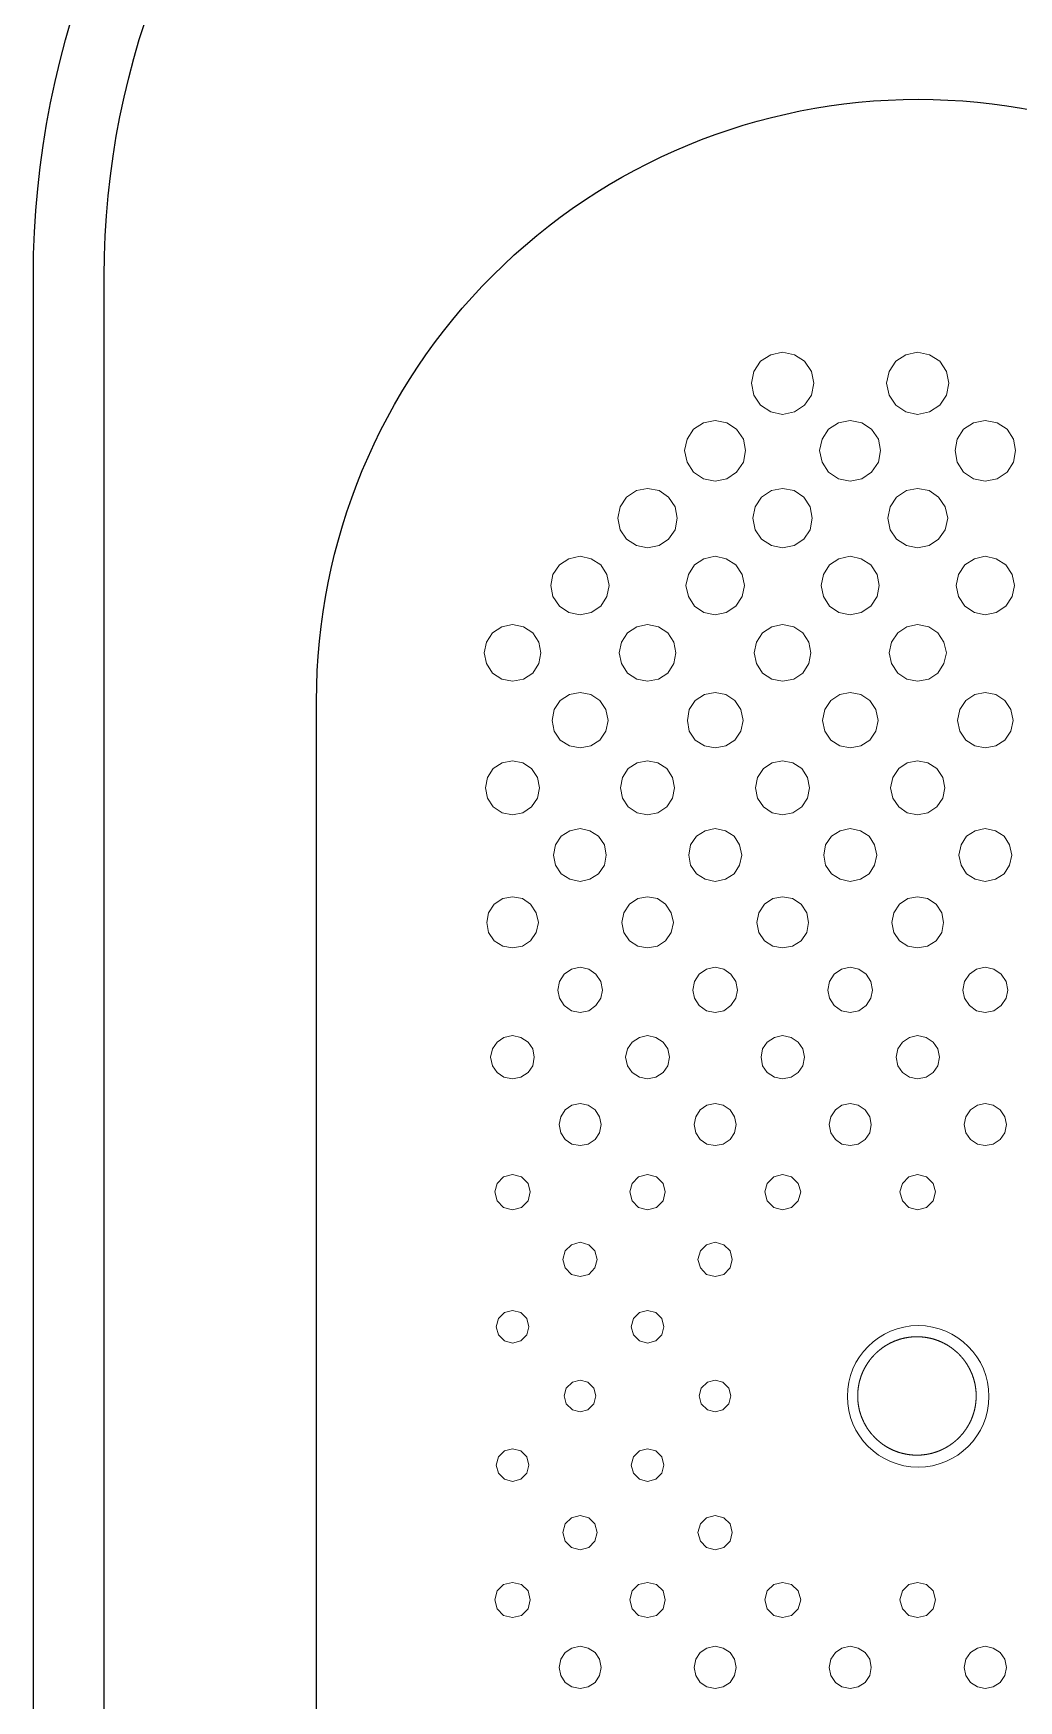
# Model space of a CAD drawing. Header units: inches. Extents: x 24920 to 61775, y 10942 to 38819.
# Drawn here: x 31138 to 31556, y 13145 to 13852 of the extents above; entities that cross this region are included whole.
import ezdxf

# ---------------------------------------------------------------- set-up
doc = ezdxf.new("R2010")
doc.units = ezdxf.units.IN
doc.header["$MEASUREMENT"] = 0
doc.layers.add('01TOILET', color=4, linetype='Continuous')

# ---------------------------------------------------------------- blocks, each defined once
blk = doc.blocks.new('A$C0C112DF2')
at = {"layer": '01TOILET', "color": 251, "linetype": 'Continuous', "lineweight": 5}
for p, q in [((-151.48, 118.37), (-149.66, 121.28)), ((-149.66, 121.28), (-146.75, 123.1)), ((-146.75, 123.1), (-143.28, 123.83)), ((-143.28, 123.83), (-139.82, 123.1)), ((-143.28, 123.83), (-143.28, 123.83)), ((-139.82, 123.1), (-136.9, 121.28)), ((-136.9, 121.28), (-135.08, 118.37)), ((-94.25, 118.37), (-92.43, 121.28)), ((-92.43, 121.28), (-89.52, 123.1)), ((-89.52, 123.1), (-86.06, 123.83)), ((-86.06, 123.83), (-82.59, 123.1)), ((-86.06, 123.83), (-86.06, 123.83)), ((-82.59, 123.1), (-79.68, 121.28)), ((-79.68, 121.28), (-77.86, 118.37)), ((-37.03, 118.37), (-35.03, 121.28)), ((-35.03, 121.28), (-32.29, 123.1)), ((-32.29, 123.1), (-28.84, 123.83)), ((-28.84, 123.83), (-25.37, 123.1)), ((-28.84, 123.83), (-28.84, 123.83)), ((-25.37, 123.1), (-22.46, 121.28)), ((-22.46, 121.28), (-20.45, 118.37)), ((20.18, 118.37), (22.2, 121.28)), ((22.2, 121.28), (25.11, 123.1)), ((25.11, 123.1), (28.39, 123.83)), ((28.39, 123.83), (31.85, 123.1)), ((28.39, 123.83), (28.39, 123.83)), ((31.85, 123.1), (34.76, 121.28)), ((34.76, 121.28), (36.77, 118.37)), ((-152.21, 114.91), (-151.48, 118.37)), ((-151.48, 111.45), (-152.21, 114.91)), ((-135.08, 118.37), (-134.34, 114.91)), ((-134.34, 114.91), (-135.08, 111.45)), ((-94.99, 114.91), (-94.25, 118.37)), ((-94.25, 111.45), (-94.99, 114.91)), ((-77.86, 118.37), (-77.13, 114.91)), ((-77.13, 114.91), (-77.86, 111.45)), ((-37.76, 114.91), (-37.03, 118.37)), ((-37.03, 111.45), (-37.76, 114.91)), ((-20.45, 118.37), (-19.9, 114.91)), ((-19.9, 114.91), (-20.45, 111.45)), ((19.46, 114.91), (20.18, 118.37)), ((20.18, 111.45), (19.46, 114.91)), ((36.77, 118.37), (37.5, 114.91)), ((37.5, 114.91), (36.77, 111.45)), ((-149.66, 108.54), (-151.48, 111.45)), ((-146.75, 106.72), (-149.66, 108.54)), ((-143.28, 105.98), (-146.75, 106.72)), ((-139.82, 106.72), (-143.28, 105.98)), ((-136.9, 108.54), (-139.82, 106.72)), ((-135.08, 111.45), (-136.9, 108.54)), ((-92.43, 108.54), (-94.25, 111.45)), ((-89.52, 106.72), (-92.43, 108.54)), ((-86.06, 105.98), (-89.52, 106.72)), ((-82.59, 106.72), (-86.06, 105.98)), ((-79.68, 108.54), (-82.59, 106.72)), ((-77.86, 111.45), (-79.68, 108.54)), ((-35.03, 108.54), (-37.03, 111.45)), ((-32.29, 106.72), (-35.03, 108.54)), ((-28.84, 105.98), (-32.29, 106.72)), ((-25.37, 106.72), (-28.84, 105.98)), ((-22.46, 108.54), (-25.37, 106.72)), ((-20.45, 111.45), (-22.46, 108.54)), ((22.2, 108.54), (20.18, 111.45)), ((25.11, 106.72), (22.2, 108.54)), ((28.39, 105.98), (25.11, 106.72)), ((31.85, 106.72), (28.39, 105.98)), ((34.76, 108.54), (31.85, 106.72)), ((36.77, 111.45), (34.76, 108.54)), ((-178.45, 90.14), (-175.71, 92.87)), ((-175.71, 92.87), (-171.88, 93.79)), ((-171.88, 93.79), (-168.06, 92.87)), ((-171.88, 93.79), (-171.88, 93.79)), ((-168.06, 92.87), (-165.33, 90.14)), ((-121.23, 90.14), (-118.49, 92.87)), ((-118.49, 92.87), (-114.67, 93.79)), ((-114.67, 93.79), (-110.84, 92.87)), ((-114.67, 93.79), (-114.67, 93.79)), ((-110.84, 92.87), (-108.1, 90.14)), ((-64.01, 90.14), (-61.09, 92.87)), ((-61.09, 92.87), (-57.44, 93.79)), ((-57.44, 93.79), (-53.62, 92.87)), ((-57.44, 93.79), (-57.44, 93.79)), ((-53.62, 92.87), (-50.89, 90.14)), ((-6.6, 90.14), (-3.87, 92.87)), ((-3.87, 92.87), (-0.22, 93.79)), ((-0.22, 93.79), (3.6, 92.87)), ((-0.22, 93.79), (-0.22, 93.79)), ((3.6, 92.87), (6.34, 90.14)), ((-179.36, 86.32), (-178.45, 90.14)), ((-178.45, 82.5), (-179.36, 86.32)), ((-165.33, 90.14), (-164.42, 86.32)), ((-164.42, 86.32), (-165.33, 82.5)), ((-122.13, 86.32), (-121.23, 90.14)), ((-121.23, 82.5), (-122.13, 86.32)), ((-108.1, 90.14), (-107.19, 86.32)), ((-107.19, 86.32), (-108.1, 82.5)), ((-64.92, 86.32), (-64.01, 90.14)), ((-64.01, 82.5), (-64.92, 86.32)), ((-50.89, 90.14), (-49.78, 86.32)), ((-49.78, 86.32), (-50.89, 82.5)), ((-7.7, 86.32), (-6.6, 90.14)), ((-6.6, 82.5), (-7.7, 86.32)), ((6.34, 90.14), (7.43, 86.32)), ((7.43, 86.32), (6.34, 82.5)), ((-175.71, 79.76), (-178.45, 82.5)), ((-171.88, 78.85), (-175.71, 79.76)), ((-168.06, 79.76), (-171.88, 78.85)), ((-165.33, 82.5), (-168.06, 79.76)), ((-118.49, 79.76), (-121.23, 82.5)), ((-114.67, 78.85), (-118.49, 79.76)), ((-110.84, 79.76), (-114.67, 78.85)), ((-108.1, 82.5), (-110.84, 79.76)), ((-61.09, 79.76), (-64.01, 82.5)), ((-57.44, 78.85), (-61.09, 79.76)), ((-53.62, 79.76), (-57.44, 78.85)), ((-50.89, 82.5), (-53.62, 79.76)), ((-3.87, 79.76), (-6.6, 82.5)), ((-0.22, 78.85), (-3.87, 79.76)), ((3.6, 79.76), (-0.22, 78.85)), ((6.34, 82.5), (3.6, 79.76)), ((-149.66, 61.37), (-146.93, 64.1)), ((-146.93, 64.1), (-143.28, 65.01)), ((-143.28, 65.01), (-139.63, 64.1)), ((-143.28, 65.01), (-143.28, 65.01)), ((-139.63, 64.1), (-137.08, 61.37)), ((-92.25, 61.37), (-89.7, 64.1)), ((-89.7, 64.1), (-86.06, 65.01)), ((-86.06, 65.01), (-82.4, 64.1)), ((-86.06, 65.01), (-86.06, 65.01)), ((-82.4, 64.1), (-79.68, 61.37)), ((-150.57, 57.73), (-149.66, 61.37)), ((-149.66, 54.09), (-150.57, 57.73)), ((-137.08, 61.37), (-135.98, 57.73)), ((-135.98, 57.73), (-137.08, 54.09)), ((-93.35, 57.73), (-92.25, 61.37)), ((-92.25, 54.09), (-93.35, 57.73)), ((-79.68, 61.37), (-78.76, 57.73)), ((-78.76, 57.73), (-79.68, 54.09)), ((-146.93, 51.53), (-149.66, 54.09)), ((-143.28, 50.45), (-146.93, 51.53)), ((-139.63, 51.53), (-143.28, 50.45)), ((-137.08, 54.09), (-139.63, 51.53)), ((-89.7, 51.53), (-92.25, 54.09)), ((-86.06, 50.45), (-89.7, 51.53)), ((-82.4, 51.53), (-86.06, 50.45)), ((-79.68, 54.09), (-82.4, 51.53)), ((-175.35, 35.14), (-171.88, 36.05)), ((-171.88, 36.05), (-168.42, 35.14)), ((-171.88, 36.05), (-171.88, 36.05)), ((-118.13, 35.14), (-114.67, 36.05)), ((-114.67, 36.05), (-111.2, 35.14)), ((-114.67, 36.05), (-114.67, 36.05)), ((-178.81, 29.13), (-177.9, 32.59)), ((-177.9, 25.67), (-178.81, 29.13)), ((-177.9, 32.59), (-175.35, 35.14)), ((-168.42, 35.14), (-165.88, 32.59)), ((-165.88, 32.59), (-164.96, 29.13)), ((-164.96, 29.13), (-165.88, 25.67)), ((-121.59, 29.13), (-120.69, 32.59)), ((-120.69, 25.67), (-121.59, 29.13)), ((-120.69, 32.59), (-118.13, 35.14)), ((-111.2, 35.14), (-108.65, 32.59)), ((-108.65, 32.59), (-107.74, 29.13)), ((-107.74, 29.13), (-108.65, 25.67)), ((-175.35, 23.13), (-177.9, 25.67)), ((-171.88, 22.22), (-175.35, 23.13)), ((-168.42, 23.13), (-171.88, 22.22)), ((-165.88, 25.67), (-168.42, 23.13)), ((-118.13, 23.13), (-120.69, 25.67)), ((-114.67, 22.22), (-118.13, 23.13)), ((-111.2, 23.13), (-114.67, 22.22)), ((-108.65, 25.67), (-111.2, 23.13)), ((-150.01, -0.19), (-149.11, 3.1)), ((-149.11, 3.1), (-146.56, 5.64)), ((-146.56, 5.64), (-143.28, 6.55)), ((-143.28, 6.55), (-139.99, 5.64)), ((-143.28, 6.55), (-143.28, 6.55)), ((-139.99, 5.64), (-137.44, 3.1)), ((-137.44, 3.1), (-136.54, -0.19)), ((-92.8, -0.19), (-91.89, 3.1)), ((-91.89, 3.1), (-89.33, 5.64)), ((-89.33, 5.64), (-86.06, 6.55)), ((-86.06, 6.55), (-82.78, 5.64)), ((-86.06, 6.55), (-86.06, 6.55)), ((-82.78, 5.64), (-80.22, 3.1)), ((-80.22, 3.1), (-79.32, -0.19)), ((-149.11, -3.46), (-150.01, -0.19)), ((-146.56, -6.01), (-149.11, -3.46)), ((-143.28, -6.91), (-146.56, -6.01)), ((-139.99, -6.01), (-143.28, -6.91)), ((-137.44, -3.46), (-139.99, -6.01)), ((-136.54, -0.19), (-137.44, -3.46)), ((-91.89, -3.46), (-92.8, -0.19)), ((-89.33, -6.01), (-91.89, -3.46)), ((-86.06, -6.91), (-89.33, -6.01)), ((-82.78, -6.01), (-86.06, -6.91)), ((-80.22, -3.46), (-82.78, -6.01)), ((-79.32, -0.19), (-80.22, -3.46)), ((-178.81, -29.51), (-177.9, -26.05)), ((-177.9, -26.05), (-175.35, -23.5)), ((-175.35, -23.5), (-171.88, -22.59)), ((-171.88, -22.59), (-168.42, -23.5)), ((-171.88, -22.59), (-171.88, -22.59)), ((-168.42, -23.5), (-165.88, -26.05)), ((-165.88, -26.05), (-164.96, -29.51)), ((-121.59, -29.51), (-120.69, -26.05)), ((-120.69, -26.05), (-118.13, -23.5)), ((-118.13, -23.5), (-114.67, -22.59)), ((-114.67, -22.59), (-111.2, -23.5)), ((-114.67, -22.59), (-114.67, -22.59)), ((-111.2, -23.5), (-108.65, -26.05)), ((-108.65, -26.05), (-107.74, -29.51)), ((-177.9, -32.97), (-178.81, -29.51)), ((-175.35, -35.51), (-177.9, -32.97)), ((-165.88, -32.97), (-168.42, -35.51)), ((-164.96, -29.51), (-165.88, -32.97)), ((-120.69, -32.97), (-121.59, -29.51)), ((-118.13, -35.51), (-120.69, -32.97)), ((-108.65, -32.97), (-111.2, -35.51)), ((-107.74, -29.51), (-108.65, -32.97)), ((-171.88, -36.43), (-175.35, -35.51)), ((-168.42, -35.51), (-171.88, -36.43)), ((-114.67, -36.43), (-118.13, -35.51)), ((-111.2, -35.51), (-114.67, -36.43)), ((-150.57, -58.1), (-149.66, -54.45)), ((-149.66, -54.45), (-146.93, -51.72)), ((-146.93, -51.72), (-143.28, -50.82)), ((-143.28, -50.82), (-139.63, -51.72)), ((-143.28, -50.82), (-143.28, -50.82)), ((-139.63, -51.72), (-137.08, -54.45)), ((-137.08, -54.45), (-135.98, -58.1)), ((-93.35, -58.1), (-92.25, -54.45)), ((-92.25, -54.45), (-89.7, -51.72)), ((-89.7, -51.72), (-86.06, -50.82)), ((-86.06, -50.82), (-82.4, -51.72)), ((-86.06, -50.82), (-86.06, -50.82)), ((-82.4, -51.72), (-79.68, -54.45)), ((-79.68, -54.45), (-78.76, -58.1)), ((-149.66, -61.74), (-150.57, -58.1)), ((-146.93, -64.29), (-149.66, -61.74)), ((-137.08, -61.74), (-139.63, -64.29)), ((-135.98, -58.1), (-137.08, -61.74)), ((-92.25, -61.74), (-93.35, -58.1)), ((-89.7, -64.29), (-92.25, -61.74)), ((-79.68, -61.74), (-82.4, -64.29)), ((-78.76, -58.1), (-79.68, -61.74)), ((-143.28, -65.38), (-146.93, -64.29)), ((-139.63, -64.29), (-143.28, -65.38)), ((-86.06, -65.38), (-89.7, -64.29)), ((-82.4, -64.29), (-86.06, -65.38)), ((-179.36, -86.69), (-178.45, -82.86)), ((-178.45, -82.86), (-175.71, -80.14)), ((-175.71, -80.14), (-171.88, -79.04)), ((-171.88, -79.04), (-168.06, -80.14)), ((-171.88, -79.04), (-171.88, -79.04)), ((-168.06, -80.14), (-165.33, -82.86)), ((-165.33, -82.86), (-164.42, -86.69)), ((-122.13, -86.69), (-121.23, -82.86)), ((-121.23, -82.86), (-118.49, -80.14)), ((-118.49, -80.14), (-114.67, -79.04)), ((-114.67, -79.04), (-110.84, -80.14)), ((-114.67, -79.04), (-114.67, -79.04)), ((-110.84, -80.14), (-108.1, -82.86)), ((-108.1, -82.86), (-107.19, -86.69)), ((-64.92, -86.69), (-64.01, -82.86)), ((-64.01, -82.86), (-61.09, -80.14)), ((-61.09, -80.14), (-57.44, -79.04)), ((-57.44, -79.04), (-53.62, -80.14)), ((-57.44, -79.04), (-57.44, -79.04)), ((-53.62, -80.14), (-50.89, -82.86)), ((-50.89, -82.86), (-49.78, -86.69)), ((-7.7, -86.69), (-6.6, -82.86)), ((-6.6, -82.86), (-3.87, -80.14)), ((-3.87, -80.14), (-0.22, -79.04)), ((-0.22, -79.04), (3.6, -80.14)), ((-0.22, -79.04), (-0.22, -79.04)), ((3.6, -80.14), (6.34, -82.86)), ((6.34, -82.86), (7.43, -86.69)), ((-178.45, -90.33), (-179.36, -86.69)), ((-175.71, -93.06), (-178.45, -90.33)), ((-165.33, -90.33), (-168.06, -93.06)), ((-164.42, -86.69), (-165.33, -90.33)), ((-121.23, -90.33), (-122.13, -86.69)), ((-118.49, -93.06), (-121.23, -90.33)), ((-108.1, -90.33), (-110.84, -93.06)), ((-107.19, -86.69), (-108.1, -90.33)), ((-64.01, -90.33), (-64.92, -86.69)), ((-61.09, -93.06), (-64.01, -90.33)), ((-50.89, -90.33), (-53.62, -93.06)), ((-49.78, -86.69), (-50.89, -90.33)), ((-6.6, -90.33), (-7.7, -86.69)), ((-3.87, -93.06), (-6.6, -90.33)), ((6.34, -90.33), (3.6, -93.06)), ((7.43, -86.69), (6.34, -90.33)), ((-171.88, -94.15), (-175.71, -93.06)), ((-168.06, -93.06), (-171.88, -94.15)), ((-114.67, -94.15), (-118.49, -93.06)), ((-110.84, -93.06), (-114.67, -94.15)), ((-57.44, -94.15), (-61.09, -93.06)), ((-53.62, -93.06), (-57.44, -94.15)), ((-0.22, -94.15), (-3.87, -93.06)), ((3.6, -93.06), (-0.22, -94.15)), ((-152.21, -115.28), (-151.48, -111.82)), ((-151.48, -111.82), (-149.66, -108.9)), ((-149.66, -108.9), (-146.75, -106.9)), ((-146.75, -106.9), (-143.28, -106.36)), ((-143.28, -106.36), (-139.82, -106.9)), ((-143.28, -106.36), (-143.28, -106.36)), ((-139.82, -106.9), (-136.9, -108.9)), ((-136.9, -108.9), (-135.08, -111.82)), ((-135.08, -111.82), (-134.34, -115.28)), ((-94.99, -115.28), (-94.25, -111.82)), ((-94.25, -111.82), (-92.43, -108.9)), ((-92.43, -108.9), (-89.52, -106.9)), ((-89.52, -106.9), (-86.06, -106.36)), ((-86.06, -106.36), (-82.59, -106.9)), ((-86.06, -106.36), (-86.06, -106.36)), ((-82.59, -106.9), (-79.68, -108.9)), ((-79.68, -108.9), (-77.86, -111.82)), ((-77.86, -111.82), (-77.13, -115.28)), ((-37.76, -115.28), (-37.03, -111.82)), ((-37.03, -111.82), (-35.03, -108.9)), ((-35.03, -108.9), (-32.29, -106.9)), ((-32.29, -106.9), (-28.84, -106.36)), ((-28.84, -106.36), (-25.37, -106.9)), ((-28.84, -106.36), (-28.84, -106.36)), ((-25.37, -106.9), (-22.46, -108.9)), ((-22.46, -108.9), (-20.45, -111.82)), ((-20.45, -111.82), (-19.9, -115.28)), ((19.46, -115.28), (20.18, -111.82)), ((20.18, -111.82), (22.2, -108.9)), ((22.2, -108.9), (25.11, -106.9)), ((25.11, -106.9), (28.39, -106.36)), ((28.39, -106.36), (31.85, -106.9)), ((28.39, -106.36), (28.39, -106.36)), ((31.85, -106.9), (34.76, -108.9)), ((34.76, -108.9), (36.77, -111.82)), ((36.77, -111.82), (37.5, -115.28)), ((-151.48, -118.55), (-152.21, -115.28)), ((-149.66, -121.48), (-151.48, -118.55)), ((-135.08, -118.55), (-136.9, -121.48)), ((-134.34, -115.28), (-135.08, -118.55)), ((-94.25, -118.55), (-94.99, -115.28)), ((-92.43, -121.48), (-94.25, -118.55)), ((-77.86, -118.55), (-79.68, -121.48)), ((-77.13, -115.28), (-77.86, -118.55)), ((-37.03, -118.55), (-37.76, -115.28)), ((-35.03, -121.48), (-37.03, -118.55)), ((-20.45, -118.55), (-22.46, -121.48)), ((-19.9, -115.28), (-20.45, -118.55)), ((20.18, -118.55), (19.46, -115.28)), ((22.2, -121.48), (20.18, -118.55)), ((36.77, -118.55), (34.76, -121.48)), ((37.5, -115.28), (36.77, -118.55)), ((-146.75, -123.47), (-149.66, -121.48)), ((-143.28, -124.2), (-146.75, -123.47)), ((-139.82, -123.47), (-143.28, -124.2)), ((-136.9, -121.48), (-139.82, -123.47)), ((-89.52, -123.47), (-92.43, -121.48)), ((-86.06, -124.2), (-89.52, -123.47)), ((-82.59, -123.47), (-86.06, -124.2)), ((-79.68, -121.48), (-82.59, -123.47)), ((-32.29, -123.47), (-35.03, -121.48)), ((-28.84, -124.2), (-32.29, -123.47)), ((-25.37, -123.47), (-28.84, -124.2)), ((-22.46, -121.48), (-25.37, -123.47)), ((25.11, -123.47), (22.2, -121.48)), ((28.39, -124.2), (25.11, -123.47)), ((31.85, -123.47), (28.39, -124.2)), ((34.76, -121.48), (31.85, -123.47)), ((-181.18, -143.87), (-180.45, -140.23)), ((-180.45, -140.23), (-178.45, -137.31)), ((-178.45, -137.31), (-175.53, -135.31)), ((-175.53, -135.31), (-171.88, -134.58)), ((-171.88, -134.58), (-168.42, -135.31)), ((-171.88, -134.58), (-171.88, -134.58)), ((-168.42, -135.31), (-165.33, -137.31)), ((-165.33, -137.31), (-163.32, -140.23)), ((-163.32, -140.23), (-162.78, -143.87)), ((-123.97, -143.87), (-123.23, -140.23)), ((-123.23, -140.23), (-121.23, -137.31)), ((-121.23, -137.31), (-118.13, -135.31)), ((-118.13, -135.31), (-114.67, -134.58)), ((-114.67, -134.58), (-111.2, -135.31)), ((-114.67, -134.58), (-114.67, -134.58)), ((-111.2, -135.31), (-108.1, -137.31)), ((-108.1, -137.31), (-106.1, -140.23)), ((-106.1, -140.23), (-105.37, -143.87)), ((-66.56, -143.87), (-66.01, -140.23)), ((-66.01, -140.23), (-64.01, -137.31)), ((-64.01, -137.31), (-60.9, -135.31)), ((-60.9, -135.31), (-57.44, -134.58)), ((-57.44, -134.58), (-53.8, -135.31)), ((-57.44, -134.58), (-57.44, -134.58)), ((-53.8, -135.31), (-50.89, -137.31)), ((-50.89, -137.31), (-48.88, -140.23)), ((-48.88, -140.23), (-48.14, -143.87)), ((-9.34, -143.87), (-8.61, -140.23)), ((-8.61, -140.23), (-6.6, -137.31)), ((-6.6, -137.31), (-3.69, -135.31)), ((-3.69, -135.31), (-0.22, -134.58)), ((-0.22, -134.58), (3.42, -135.31)), ((-0.22, -134.58), (-0.22, -134.58)), ((3.42, -135.31), (6.34, -137.31)), ((6.34, -137.31), (8.34, -140.23)), ((8.34, -140.23), (9.07, -143.87)), ((-180.45, -147.33), (-181.18, -143.87)), ((-178.45, -150.25), (-180.45, -147.33)), ((-163.32, -147.33), (-165.33, -150.25)), ((-162.78, -143.87), (-163.32, -147.33)), ((-123.23, -147.33), (-123.97, -143.87)), ((-121.23, -150.25), (-123.23, -147.33)), ((-106.1, -147.33), (-108.1, -150.25)), ((-105.37, -143.87), (-106.1, -147.33)), ((-66.01, -147.33), (-66.56, -143.87)), ((-64.01, -150.25), (-66.01, -147.33)), ((-48.88, -147.33), (-50.89, -150.25)), ((-48.14, -143.87), (-48.88, -147.33)), ((-8.61, -147.33), (-9.34, -143.87)), ((-6.6, -150.25), (-8.61, -147.33)), ((8.34, -147.33), (6.34, -150.25)), ((9.07, -143.87), (8.34, -147.33)), ((-175.53, -152.24), (-178.45, -150.25)), ((-171.88, -152.98), (-175.53, -152.24)), ((-168.42, -152.24), (-171.88, -152.98)), ((-165.33, -150.25), (-168.42, -152.24)), ((-118.13, -152.24), (-121.23, -150.25)), ((-114.67, -152.98), (-118.13, -152.24)), ((-111.2, -152.24), (-114.67, -152.98)), ((-108.1, -150.25), (-111.2, -152.24)), ((-60.9, -152.24), (-64.01, -150.25)), ((-57.44, -152.98), (-60.9, -152.24)), ((-53.8, -152.24), (-57.44, -152.98)), ((-50.89, -150.25), (-53.8, -152.24)), ((-3.69, -152.24), (-6.6, -150.25)), ((-0.22, -152.98), (-3.69, -152.24)), ((3.42, -152.24), (-0.22, -152.98)), ((6.34, -150.25), (3.42, -152.24)), ((-152.75, -172.28), (-152.03, -168.83)), ((-152.03, -168.83), (-150.01, -165.73)), ((-150.01, -165.73), (-146.93, -163.54)), ((-146.93, -163.54), (-143.28, -162.81)), ((-143.28, -162.81), (-139.63, -163.54)), ((-143.28, -162.81), (-143.28, -162.81)), ((-139.63, -163.54), (-136.54, -165.73)), ((-136.54, -165.73), (-134.53, -168.83)), ((-134.53, -168.83), (-133.8, -172.28)), ((-95.53, -172.28), (-94.81, -168.83)), ((-94.81, -168.83), (-92.8, -165.73)), ((-92.8, -165.73), (-89.7, -163.54)), ((-89.7, -163.54), (-86.06, -162.81)), ((-86.06, -162.81), (-82.4, -163.54)), ((-86.06, -162.81), (-86.06, -162.81)), ((-82.4, -163.54), (-79.32, -165.73)), ((-79.32, -165.73), (-77.31, -168.83)), ((-77.31, -168.83), (-76.58, -172.28)), ((-38.31, -172.28), (-37.59, -168.83)), ((-37.59, -168.83), (-35.58, -165.73)), ((-35.58, -165.73), (-32.48, -163.54)), ((-32.48, -163.54), (-28.84, -162.81)), ((-28.84, -162.81), (-25.2, -163.54)), ((-28.84, -162.81), (-28.84, -162.81)), ((-25.2, -163.54), (-22.09, -165.73)), ((-22.09, -165.73), (-20.09, -168.83)), ((-20.09, -168.83), (-19.36, -172.28)), ((18.91, -172.28), (19.64, -168.83)), ((19.64, -168.83), (21.83, -165.73)), ((21.83, -165.73), (24.74, -163.54)), ((24.74, -163.54), (28.39, -162.81)), ((28.39, -162.81), (32.03, -163.54)), ((28.39, -162.81), (28.39, -162.81)), ((32.03, -163.54), (35.13, -165.73)), ((35.13, -165.73), (37.32, -168.83)), ((37.32, -168.83), (38.05, -172.28)), ((-152.03, -175.92), (-152.75, -172.28)), ((-150.01, -179.01), (-152.03, -175.92)), ((-134.53, -175.92), (-136.54, -179.01)), ((-133.8, -172.28), (-134.53, -175.92)), ((-94.81, -175.92), (-95.53, -172.28)), ((-92.8, -179.01), (-94.81, -175.92)), ((-77.31, -175.92), (-79.32, -179.01)), ((-76.58, -172.28), (-77.31, -175.92)), ((-37.59, -175.92), (-38.31, -172.28)), ((-35.58, -179.01), (-37.59, -175.92)), ((-20.09, -175.92), (-22.09, -179.01)), ((-19.36, -172.28), (-20.09, -175.92)), ((19.64, -175.92), (18.91, -172.28)), ((21.83, -179.01), (19.64, -175.92)), ((37.32, -175.92), (35.13, -179.01)), ((38.05, -172.28), (37.32, -175.92)), ((-146.93, -181.2), (-150.01, -179.01)), ((-143.28, -181.94), (-146.93, -181.2)), ((-139.63, -181.2), (-143.28, -181.94)), ((-136.54, -179.01), (-139.63, -181.2)), ((-89.7, -181.2), (-92.8, -179.01)), ((-86.06, -181.94), (-89.7, -181.2)), ((-82.4, -181.2), (-86.06, -181.94)), ((-79.32, -179.01), (-82.4, -181.2)), ((-32.48, -181.2), (-35.58, -179.01)), ((-28.84, -181.94), (-32.48, -181.2)), ((-25.2, -181.2), (-28.84, -181.94)), ((-22.09, -179.01), (-25.2, -181.2)), ((24.74, -181.2), (21.83, -179.01)), ((28.39, -181.94), (24.74, -181.2)), ((32.03, -181.2), (28.39, -181.94)), ((35.13, -179.01), (32.03, -181.2)), ((-179.73, -193.22), (-176.08, -190.86)), ((-176.08, -190.86), (-171.88, -190.13)), ((-171.88, -190.13), (-167.7, -190.86)), ((-171.88, -190.13), (-171.88, -190.13)), ((-167.7, -190.86), (-164.24, -193.22)), ((-122.31, -193.22), (-118.85, -190.86)), ((-118.85, -190.86), (-114.67, -190.13)), ((-114.67, -190.13), (-110.47, -190.86)), ((-114.67, -190.13), (-114.67, -190.13)), ((-110.47, -190.86), (-107.01, -193.22)), ((-65.1, -193.22), (-61.64, -190.86)), ((-61.64, -190.86), (-57.44, -190.13)), ((-57.44, -190.13), (-53.26, -190.86)), ((-57.44, -190.13), (-57.44, -190.13)), ((-53.26, -190.86), (-49.61, -193.22)), ((-7.87, -193.22), (-4.41, -190.86)), ((-4.41, -190.86), (-0.22, -190.13)), ((-0.22, -190.13), (3.97, -190.86)), ((-0.22, -190.13), (-0.22, -190.13)), ((3.97, -190.86), (7.61, -193.22)), ((-182.82, -200.87), (-182.09, -196.68)), ((-182.09, -196.68), (-179.73, -193.22)), ((-164.24, -193.22), (-161.87, -196.68)), ((-161.87, -196.68), (-160.96, -200.87)), ((-125.6, -200.87), (-124.69, -196.68)), ((-124.69, -196.68), (-122.31, -193.22)), ((-107.01, -193.22), (-104.64, -196.68)), ((-104.64, -196.68), (-103.73, -200.87)), ((-68.38, -200.87), (-67.47, -196.68)), ((-67.47, -196.68), (-65.1, -193.22)), ((-49.61, -193.22), (-47.24, -196.68)), ((-47.24, -196.68), (-46.51, -200.87)), ((-11.15, -200.87), (-10.25, -196.68)), ((-10.25, -196.68), (-7.87, -193.22)), ((7.61, -193.22), (9.98, -196.68)), ((9.98, -196.68), (10.71, -200.87)), ((-182.09, -205.07), (-182.82, -200.87)), ((-160.96, -200.87), (-161.87, -205.07)), ((-124.69, -205.07), (-125.6, -200.87)), ((-103.73, -200.87), (-104.64, -205.07)), ((-67.47, -205.07), (-68.38, -200.87)), ((-46.51, -200.87), (-47.24, -205.07)), ((-10.25, -205.07), (-11.15, -200.87)), ((10.71, -200.87), (9.98, -205.07)), ((-179.73, -208.7), (-182.09, -205.07)), ((-176.08, -211.07), (-179.73, -208.7)), ((-171.88, -211.8), (-176.08, -211.07)), ((-167.7, -211.07), (-171.88, -211.8)), ((-164.24, -208.7), (-167.7, -211.07)), ((-161.87, -205.07), (-164.24, -208.7)), ((-122.31, -208.7), (-124.69, -205.07)), ((-118.85, -211.07), (-122.31, -208.7)), ((-114.67, -211.8), (-118.85, -211.07)), ((-110.47, -211.07), (-114.67, -211.8)), ((-107.01, -208.7), (-110.47, -211.07)), ((-104.64, -205.07), (-107.01, -208.7)), ((-65.1, -208.7), (-67.47, -205.07)), ((-61.64, -211.07), (-65.1, -208.7)), ((-57.44, -211.8), (-61.64, -211.07)), ((-53.26, -211.07), (-57.44, -211.8)), ((-49.61, -208.7), (-53.26, -211.07)), ((-47.24, -205.07), (-49.61, -208.7)), ((-7.87, -208.7), (-10.25, -205.07)), ((-4.41, -211.07), (-7.87, -208.7)), ((-0.22, -211.8), (-4.41, -211.07)), ((3.97, -211.07), (-0.22, -211.8)), ((7.61, -208.7), (3.97, -211.07)), ((9.98, -205.07), (7.61, -208.7)), ((-147.65, -219.27), (-143.28, -218.35)), ((-143.28, -218.35), (-139.09, -219.27)), ((-143.28, -218.35), (-143.28, -218.35)), ((-90.25, -219.27), (-86.06, -218.35)), ((-86.06, -218.35), (-81.68, -219.27)), ((-86.06, -218.35), (-86.06, -218.35)), ((-33.02, -219.27), (-28.84, -218.35)), ((-28.84, -218.35), (-24.46, -219.27)), ((-28.84, -218.35), (-28.84, -218.35)), ((24.19, -219.27), (28.39, -218.35)), ((28.39, -218.35), (32.76, -219.27)), ((28.39, -218.35), (28.39, -218.35)), ((-154.58, -229.47), (-153.67, -225.28)), ((-153.67, -225.28), (-151.3, -221.63)), ((-151.3, -221.63), (-147.65, -219.27)), ((-139.09, -219.27), (-135.44, -221.63)), ((-135.44, -221.63), (-132.88, -225.28)), ((-132.88, -225.28), (-132.16, -229.47)), ((-97.17, -229.47), (-96.44, -225.28)), ((-96.44, -225.28), (-93.89, -221.63)), ((-93.89, -221.63), (-90.25, -219.27)), ((-81.68, -219.27), (-78.03, -221.63)), ((-78.03, -221.63), (-75.67, -225.28)), ((-75.67, -225.28), (-74.76, -229.47)), ((-39.95, -229.47), (-39.23, -225.28)), ((-39.23, -225.28), (-36.67, -221.63)), ((-36.67, -221.63), (-33.02, -219.27)), ((-24.46, -219.27), (-20.82, -221.63)), ((-20.82, -221.63), (-18.45, -225.28)), ((-18.45, -225.28), (-17.54, -229.47)), ((17.27, -229.47), (18.18, -225.28)), ((18.18, -225.28), (20.54, -221.63)), ((20.54, -221.63), (24.19, -219.27)), ((32.76, -219.27), (36.41, -221.63)), ((36.41, -221.63), (38.77, -225.28)), ((38.77, -225.28), (39.69, -229.47)), ((-153.67, -233.84), (-154.58, -229.47)), ((-132.16, -229.47), (-132.88, -233.84)), ((-96.44, -233.84), (-97.17, -229.47)), ((-74.76, -229.47), (-75.67, -233.84)), ((-39.23, -233.84), (-39.95, -229.47)), ((-17.54, -229.47), (-18.45, -233.84)), ((18.18, -233.84), (17.27, -229.47)), ((39.69, -229.47), (38.77, -233.84)), ((-151.3, -237.48), (-153.67, -233.84)), ((-147.65, -239.84), (-151.3, -237.48)), ((-143.28, -240.75), (-147.65, -239.84)), ((-139.09, -239.84), (-143.28, -240.75)), ((-135.44, -237.48), (-139.09, -239.84)), ((-132.88, -233.84), (-135.44, -237.48)), ((-93.89, -237.48), (-96.44, -233.84)), ((-90.25, -239.84), (-93.89, -237.48)), ((-86.06, -240.75), (-90.25, -239.84)), ((-81.68, -239.84), (-86.06, -240.75)), ((-78.03, -237.48), (-81.68, -239.84)), ((-75.67, -233.84), (-78.03, -237.48)), ((-36.67, -237.48), (-39.23, -233.84)), ((-33.02, -239.84), (-36.67, -237.48)), ((-28.84, -240.75), (-33.02, -239.84)), ((-24.46, -239.84), (-28.84, -240.75)), ((-20.82, -237.48), (-24.46, -239.84)), ((-18.45, -233.84), (-20.82, -237.48)), ((20.54, -237.48), (18.18, -233.84)), ((24.19, -239.84), (20.54, -237.48)), ((28.39, -240.75), (24.19, -239.84)), ((32.76, -239.84), (28.39, -240.75)), ((36.41, -237.48), (32.76, -239.84)), ((38.77, -233.84), (36.41, -237.48)), ((-176.26, -247.49), (-171.88, -246.58)), ((-171.88, -246.58), (-167.51, -247.49)), ((-171.88, -246.58), (-171.88, -246.58)), ((-119.04, -247.49), (-114.67, -246.58)), ((-114.67, -246.58), (-110.3, -247.49)), ((-114.67, -246.58), (-114.67, -246.58)), ((-61.82, -247.49), (-57.44, -246.58)), ((-57.44, -246.58), (-53.08, -247.49)), ((-57.44, -246.58), (-57.44, -246.58)), ((-4.59, -247.49), (-0.22, -246.58)), ((-0.22, -246.58), (4.15, -247.49)), ((-0.22, -246.58), (-0.22, -246.58)), ((-183.37, -258.06), (-182.46, -253.69)), ((-182.46, -253.69), (-180.09, -250.04)), ((-180.09, -250.04), (-176.26, -247.49)), ((-167.51, -247.49), (-163.86, -250.04)), ((-163.86, -250.04), (-161.32, -253.69)), ((-161.32, -253.69), (-160.41, -258.06)), ((-126.14, -258.06), (-125.23, -253.69)), ((-125.23, -253.69), (-122.87, -250.04)), ((-122.87, -250.04), (-119.04, -247.49)), ((-110.3, -247.49), (-106.46, -250.04)), ((-106.46, -250.04), (-104.1, -253.69)), ((-104.1, -253.69), (-103.19, -258.06)), ((-68.93, -258.06), (-68.01, -253.69)), ((-68.01, -253.69), (-65.47, -250.04)), ((-65.47, -250.04), (-61.82, -247.49)), ((-53.08, -247.49), (-49.25, -250.04)), ((-49.25, -250.04), (-46.88, -253.69)), ((-46.88, -253.69), (-45.97, -258.06)), ((-11.71, -258.06), (-10.79, -253.69)), ((-10.79, -253.69), (-8.24, -250.04)), ((-8.24, -250.04), (-4.59, -247.49)), ((4.15, -247.49), (7.98, -250.04)), ((7.98, -250.04), (10.53, -253.69)), ((10.53, -253.69), (11.26, -258.06)), ((-182.46, -262.43), (-183.37, -258.06)), ((-160.41, -258.06), (-161.32, -262.43)), ((-125.23, -262.43), (-126.14, -258.06)), ((-103.19, -258.06), (-104.1, -262.43)), ((-68.01, -262.43), (-68.93, -258.06)), ((-45.97, -258.06), (-46.88, -262.43)), ((-10.79, -262.43), (-11.71, -258.06)), ((11.26, -258.06), (10.53, -262.43)), ((-180.09, -266.25), (-182.46, -262.43)), ((-176.26, -268.63), (-180.09, -266.25)), ((-171.88, -269.53), (-176.26, -268.63)), ((-167.51, -268.63), (-171.88, -269.53)), ((-163.86, -266.25), (-167.51, -268.63)), ((-161.32, -262.43), (-163.86, -266.25)), ((-122.87, -266.25), (-125.23, -262.43)), ((-119.04, -268.63), (-122.87, -266.25)), ((-114.67, -269.53), (-119.04, -268.63)), ((-110.3, -268.63), (-114.67, -269.53)), ((-106.46, -266.25), (-110.3, -268.63)), ((-104.1, -262.43), (-106.46, -266.25)), ((-65.47, -266.25), (-68.01, -262.43)), ((-61.82, -268.63), (-65.47, -266.25)), ((-57.44, -269.53), (-61.82, -268.63)), ((-53.08, -268.63), (-57.44, -269.53)), ((-49.25, -266.25), (-53.08, -268.63)), ((-46.88, -262.43), (-49.25, -266.25)), ((-8.24, -266.25), (-10.79, -262.43)), ((-4.59, -268.63), (-8.24, -266.25)), ((-0.22, -269.53), (-4.59, -268.63)), ((4.15, -268.63), (-0.22, -269.53)), ((7.98, -266.25), (4.15, -268.63)), ((10.53, -262.43), (7.98, -266.25)), ((-147.83, -275.9), (-143.28, -274.99)), ((-143.28, -274.99), (-138.72, -275.9)), ((-143.28, -274.99), (-143.28, -274.99)), ((-90.61, -275.9), (-86.06, -274.99)), ((-86.06, -274.99), (-81.5, -275.9)), ((-86.06, -274.99), (-86.06, -274.99)), ((-33.21, -275.9), (-28.84, -274.99)), ((-28.84, -274.99), (-24.28, -275.9)), ((-28.84, -274.99), (-28.84, -274.99)), ((24.02, -275.9), (28.39, -274.99)), ((28.39, -274.99), (32.95, -275.9)), ((28.39, -274.99), (28.39, -274.99)), ((-155.12, -286.65), (-154.21, -282.09)), ((-154.21, -282.09), (-151.66, -278.28)), ((-151.66, -278.28), (-147.83, -275.9)), ((-138.72, -275.9), (-134.89, -278.28)), ((-134.89, -278.28), (-132.35, -282.09)), ((-132.35, -282.09), (-131.44, -286.65)), ((-97.72, -286.65), (-96.99, -282.09)), ((-96.99, -282.09), (-94.45, -278.28)), ((-94.45, -278.28), (-90.61, -275.9)), ((-81.5, -275.9), (-77.67, -278.28)), ((-77.67, -278.28), (-75.12, -282.09)), ((-75.12, -282.09), (-74.21, -286.65)), ((-40.49, -286.65), (-39.59, -282.09)), ((-39.59, -282.09), (-37.03, -278.28)), ((-37.03, -278.28), (-33.21, -275.9)), ((-24.28, -275.9), (-20.45, -278.28)), ((-20.45, -278.28), (-17.9, -282.09)), ((-17.9, -282.09), (-16.99, -286.65)), ((16.73, -286.65), (17.63, -282.09)), ((17.63, -282.09), (20.18, -278.28)), ((20.18, -278.28), (24.02, -275.9)), ((32.95, -275.9), (36.77, -278.28)), ((36.77, -278.28), (39.32, -282.09)), ((39.32, -282.09), (40.23, -286.65)), ((-154.21, -291.2), (-155.12, -286.65)), ((-131.44, -286.65), (-132.35, -291.2)), ((-96.99, -291.2), (-97.72, -286.65)), ((-74.21, -286.65), (-75.12, -291.2)), ((-39.59, -291.2), (-40.49, -286.65)), ((-16.99, -286.65), (-17.9, -291.2)), ((17.63, -291.2), (16.73, -286.65)), ((40.23, -286.65), (39.32, -291.2)), ((-151.66, -295.02), (-154.21, -291.2)), ((-147.83, -297.58), (-151.66, -295.02)), ((-134.89, -295.02), (-138.72, -297.58)), ((-132.35, -291.2), (-134.89, -295.02)), ((-94.45, -295.02), (-96.99, -291.2)), ((-90.61, -297.58), (-94.45, -295.02)), ((-77.67, -295.02), (-81.5, -297.58)), ((-75.12, -291.2), (-77.67, -295.02)), ((-37.03, -295.02), (-39.59, -291.2)), ((-33.21, -297.58), (-37.03, -295.02)), ((-20.45, -295.02), (-24.28, -297.58)), ((-17.9, -291.2), (-20.45, -295.02)), ((20.18, -295.02), (17.63, -291.2)), ((24.02, -297.58), (20.18, -295.02)), ((36.77, -295.02), (32.95, -297.58)), ((39.32, -291.2), (36.77, -295.02)), ((-176.45, -304.13), (-171.88, -303.21)), ((-171.88, -303.21), (-167.33, -304.13)), ((-171.88, -303.21), (-171.88, -303.21)), ((-143.28, -298.48), (-147.83, -297.58)), ((-138.72, -297.58), (-143.28, -298.48)), ((-119.22, -304.13), (-114.67, -303.21)), ((-114.67, -303.21), (-110.11, -304.13)), ((-114.67, -303.21), (-114.67, -303.21)), ((-86.06, -298.48), (-90.61, -297.58)), ((-81.5, -297.58), (-86.06, -298.48)), ((-62, -304.13), (-57.44, -303.21)), ((-57.44, -303.21), (-52.71, -304.13)), ((-57.44, -303.21), (-57.44, -303.21)), ((-28.84, -298.48), (-33.21, -297.58)), ((-24.28, -297.58), (-28.84, -298.48)), ((-4.78, -304.13), (-0.22, -303.21)), ((-0.22, -303.21), (4.52, -304.13)), ((-0.22, -303.21), (-0.22, -303.21)), ((28.39, -298.48), (24.02, -297.58)), ((32.95, -297.58), (28.39, -298.48)), ((-183.91, -315.24), (-183, -310.69)), ((-183, -310.69), (-180.45, -306.68)), ((-180.45, -306.68), (-176.45, -304.13)), ((-167.33, -304.13), (-163.32, -306.68)), ((-163.32, -306.68), (-160.77, -310.69)), ((-160.77, -310.69), (-159.86, -315.24)), ((-126.69, -315.24), (-125.79, -310.69)), ((-125.79, -310.69), (-123.23, -306.68)), ((-123.23, -306.68), (-119.22, -304.13)), ((-110.11, -304.13), (-106.1, -306.68)), ((-106.1, -306.68), (-103.55, -310.69)), ((-103.55, -310.69), (-102.64, -315.24)), ((-69.47, -315.24), (-68.56, -310.69)), ((-68.56, -310.69), (-66.01, -306.68)), ((-66.01, -306.68), (-62, -304.13)), ((-52.71, -304.13), (-48.88, -306.68)), ((-48.88, -306.68), (-46.33, -310.69)), ((-46.33, -310.69), (-45.42, -315.24)), ((-12.25, -315.24), (-11.33, -310.69)), ((-11.33, -310.69), (-8.61, -306.68)), ((-8.61, -306.68), (-4.78, -304.13)), ((4.52, -304.13), (8.34, -306.68)), ((8.34, -306.68), (10.89, -310.69)), ((10.89, -310.69), (11.99, -315.24)), ((-183, -319.79), (-183.91, -315.24)), ((-159.86, -315.24), (-160.77, -319.79)), ((-125.79, -319.79), (-126.69, -315.24)), ((-102.64, -315.24), (-103.55, -319.79)), ((-68.56, -319.79), (-69.47, -315.24)), ((-45.42, -315.24), (-46.33, -319.79)), ((-11.33, -319.79), (-12.25, -315.24)), ((11.99, -315.24), (10.89, -319.79)), ((-180.45, -323.8), (-183, -319.79)), ((-176.45, -326.35), (-180.45, -323.8)), ((-163.32, -323.8), (-167.33, -326.35)), ((-160.77, -319.79), (-163.32, -323.8)), ((-123.23, -323.8), (-125.79, -319.79)), ((-119.22, -326.35), (-123.23, -323.8)), ((-106.1, -323.8), (-110.11, -326.35)), ((-103.55, -319.79), (-106.1, -323.8)), ((-66.01, -323.8), (-68.56, -319.79)), ((-62, -326.35), (-66.01, -323.8)), ((-48.88, -323.8), (-52.71, -326.35)), ((-46.33, -319.79), (-48.88, -323.8)), ((-8.61, -323.8), (-11.33, -319.79)), ((-4.78, -326.35), (-8.61, -323.8)), ((8.34, -323.8), (4.52, -326.35)), ((10.89, -319.79), (8.34, -323.8)), ((-171.88, -327.26), (-176.45, -326.35)), ((-167.33, -326.35), (-171.88, -327.26)), ((-148.01, -332.36), (-143.28, -331.45)), ((-143.28, -331.45), (-138.54, -332.36)), ((-143.28, -331.45), (-143.28, -331.45)), ((-114.67, -327.26), (-119.22, -326.35)), ((-110.11, -326.35), (-114.67, -327.26)), ((-90.8, -332.36), (-86.06, -331.45)), ((-86.06, -331.45), (-81.32, -332.36)), ((-86.06, -331.45), (-86.06, -331.45)), ((-57.44, -327.26), (-62, -326.35)), ((-52.71, -326.35), (-57.44, -327.26)), ((-33.58, -332.36), (-28.84, -331.45)), ((-28.84, -331.45), (-24.1, -332.36)), ((-28.84, -331.45), (-28.84, -331.45)), ((-0.22, -327.26), (-4.78, -326.35)), ((4.52, -326.35), (-0.22, -327.26)), ((23.83, -332.36), (28.39, -331.45)), ((28.39, -331.45), (33.12, -332.36)), ((28.39, -331.45), (28.39, -331.45)), ((-155.67, -343.84), (-154.76, -339.1)), ((-154.76, -339.1), (-152.03, -335.09)), ((-152.03, -335.09), (-148.01, -332.36)), ((-138.54, -332.36), (-134.53, -335.09)), ((-134.53, -335.09), (-131.98, -339.1)), ((-131.98, -339.1), (-130.88, -343.84)), ((-98.45, -343.84), (-97.35, -339.1)), ((-97.35, -339.1), (-94.81, -335.09)), ((-94.81, -335.09), (-90.8, -332.36)), ((-81.32, -332.36), (-77.31, -335.09)), ((-77.31, -335.09), (-74.58, -339.1)), ((-74.58, -339.1), (-73.66, -343.84)), ((-41.04, -343.84), (-40.13, -339.1)), ((-40.13, -339.1), (-37.59, -335.09)), ((-37.59, -335.09), (-33.58, -332.36)), ((-24.1, -332.36), (-20.09, -335.09)), ((-20.09, -335.09), (-17.36, -339.1)), ((-17.36, -339.1), (-16.45, -343.84)), ((16.17, -343.84), (17.09, -339.1)), ((17.09, -339.1), (19.82, -335.09)), ((19.82, -335.09), (23.83, -332.36)), ((33.12, -332.36), (37.13, -335.09)), ((37.13, -335.09), (39.87, -339.1)), ((39.87, -339.1), (40.78, -343.84)), ((-154.76, -348.56), (-155.67, -343.84)), ((-130.88, -343.84), (-131.98, -348.56)), ((-97.35, -348.56), (-98.45, -343.84)), ((-73.66, -343.84), (-74.58, -348.56)), ((-40.13, -348.56), (-41.04, -343.84)), ((-16.45, -343.84), (-17.36, -348.56)), ((17.09, -348.56), (16.17, -343.84)), ((40.78, -343.84), (39.87, -348.56)), ((-152.03, -352.57), (-154.76, -348.56)), ((-148.01, -355.12), (-152.03, -352.57)), ((-134.53, -352.57), (-138.54, -355.12)), ((-131.98, -348.56), (-134.53, -352.57)), ((-94.81, -352.57), (-97.35, -348.56)), ((-90.8, -355.12), (-94.81, -352.57)), ((-77.31, -352.57), (-81.32, -355.12)), ((-74.58, -348.56), (-77.31, -352.57)), ((-37.59, -352.57), (-40.13, -348.56)), ((-33.58, -355.12), (-37.59, -352.57)), ((-20.09, -352.57), (-24.1, -355.12)), ((-17.36, -348.56), (-20.09, -352.57)), ((19.82, -352.57), (17.09, -348.56)), ((23.83, -355.12), (19.82, -352.57)), ((37.13, -352.57), (33.12, -355.12)), ((39.87, -348.56), (37.13, -352.57)), ((-143.28, -356.22), (-148.01, -355.12)), ((-138.54, -355.12), (-143.28, -356.22)), ((-119.41, -360.76), (-114.67, -359.86)), ((-114.67, -359.86), (-109.74, -360.76)), ((-114.67, -359.86), (-114.67, -359.86)), ((-86.06, -356.22), (-90.8, -355.12)), ((-81.32, -355.12), (-86.06, -356.22)), ((-62.18, -360.76), (-57.44, -359.86)), ((-57.44, -359.86), (-52.52, -360.76)), ((-57.44, -359.86), (-57.44, -359.86)), ((-28.84, -356.22), (-33.58, -355.12)), ((-24.1, -355.12), (-28.84, -356.22)), ((-4.96, -360.76), (-0.22, -359.86)), ((-0.22, -359.86), (4.7, -360.76)), ((-0.22, -359.86), (-0.22, -359.86)), ((28.39, -356.22), (23.83, -355.12)), ((33.12, -355.12), (28.39, -356.22)), ((-127.24, -372.42), (-126.33, -367.5)), ((-126.33, -367.5), (-123.59, -363.5)), ((-123.59, -363.5), (-119.41, -360.76)), ((-109.74, -360.76), (-105.74, -363.5)), ((-105.74, -363.5), (-103, -367.5)), ((-103, -367.5), (-102.09, -372.42)), ((-70.02, -372.42), (-69.11, -367.5)), ((-69.11, -367.5), (-66.37, -363.5)), ((-66.37, -363.5), (-62.18, -360.76)), ((-52.52, -360.76), (-48.51, -363.5)), ((-48.51, -363.5), (-45.78, -367.5)), ((-45.78, -367.5), (-44.87, -372.42)), ((-12.79, -372.42), (-11.89, -367.5)), ((-11.89, -367.5), (-9.15, -363.5)), ((-9.15, -363.5), (-4.96, -360.76)), ((4.7, -360.76), (8.7, -363.5)), ((8.7, -363.5), (11.43, -367.5)), ((11.43, -367.5), (12.53, -372.42)), ((-126.33, -377.15), (-127.24, -372.42)), ((-102.09, -372.42), (-103, -377.15)), ((-69.11, -377.15), (-70.02, -372.42)), ((-44.87, -372.42), (-45.78, -377.15)), ((-11.89, -377.15), (-12.79, -372.42)), ((12.53, -372.42), (11.43, -377.15)), ((-123.59, -381.35), (-126.33, -377.15)), ((-119.41, -384.08), (-123.59, -381.35)), ((-105.74, -381.35), (-109.74, -384.08)), ((-103, -377.15), (-105.74, -381.35)), ((-66.37, -381.35), (-69.11, -377.15)), ((-62.18, -384.08), (-66.37, -381.35)), ((-48.51, -381.35), (-52.52, -384.08)), ((-45.78, -377.15), (-48.51, -381.35)), ((-9.15, -381.35), (-11.89, -377.15)), ((-4.96, -384.08), (-9.15, -381.35)), ((8.7, -381.35), (4.7, -384.08)), ((11.43, -377.15), (8.7, -381.35)), ((-114.67, -384.99), (-119.41, -384.08)), ((-109.74, -384.08), (-114.67, -384.99)), ((-90.97, -389), (-86.06, -388.08)), ((-86.06, -388.08), (-81.14, -389)), ((-86.06, -388.08), (-86.06, -388.08)), ((-57.44, -384.99), (-62.18, -384.08)), ((-52.52, -384.08), (-57.44, -384.99)), ((-33.75, -389), (-28.84, -388.08)), ((-28.84, -388.08), (-23.91, -389)), ((-28.84, -388.08), (-28.84, -388.08)), ((-0.22, -384.99), (-4.96, -384.08)), ((4.7, -384.08), (-0.22, -384.99)), ((23.47, -389), (28.39, -388.08)), ((28.39, -388.08), (33.49, -389)), ((28.39, -388.08), (28.39, -388.08)), ((-97.9, -396.09), (-95.17, -391.91)), ((-95.17, -391.91), (-90.97, -389)), ((-81.14, -389), (-76.94, -391.91)), ((-76.94, -391.91), (-74.02, -396.09)), ((-40.68, -396.09), (-37.95, -391.91)), ((-37.95, -391.91), (-33.75, -389)), ((-23.91, -389), (-19.73, -391.91)), ((-19.73, -391.91), (-16.81, -396.09)), ((16.53, -396.09), (19.27, -391.91)), ((19.27, -391.91), (23.47, -389)), ((33.49, -389), (37.68, -391.91)), ((37.68, -391.91), (40.41, -396.09)), ((-98.99, -401.02), (-97.9, -396.09)), ((-97.9, -405.94), (-98.99, -401.02)), ((-74.02, -396.09), (-73.12, -401.02)), ((-73.12, -401.02), (-74.02, -405.94)), ((-41.77, -401.02), (-40.68, -396.09)), ((-40.68, -405.94), (-41.77, -401.02)), ((-16.81, -396.09), (-15.89, -401.02)), ((-15.89, -401.02), (-16.81, -405.94)), ((15.63, -401.02), (16.53, -396.09)), ((16.53, -405.94), (15.63, -401.02)), ((40.41, -396.09), (41.33, -401.02)), ((41.33, -401.02), (40.41, -405.94)), ((-95.17, -410.12), (-97.9, -405.94)), ((-74.02, -405.94), (-76.94, -410.12)), ((-37.95, -410.12), (-40.68, -405.94)), ((-16.81, -405.94), (-19.73, -410.12)), ((19.27, -410.12), (16.53, -405.94)), ((40.41, -405.94), (37.68, -410.12)), ((-90.97, -412.85), (-95.17, -410.12)), ((-86.06, -413.75), (-90.97, -412.85)), ((-81.14, -412.85), (-86.06, -413.75)), ((-76.94, -410.12), (-81.14, -412.85)), ((-62.37, -417.41), (-57.44, -416.31)), ((-57.44, -416.31), (-52.34, -417.41)), ((-57.44, -416.31), (-57.44, -416.31)), ((-33.75, -412.85), (-37.95, -410.12)), ((-28.84, -413.75), (-33.75, -412.85)), ((-23.91, -412.85), (-28.84, -413.75)), ((-19.73, -410.12), (-23.91, -412.85)), ((-5.14, -417.41), (-0.22, -416.31)), ((-5.14, -417.41), (-0.22, -416.31)), ((-5.14, -417.41), (-0.22, -416.31)), ((-0.22, -416.31), (4.88, -417.41)), ((-0.22, -416.31), (-0.22, -416.31)), ((-0.22, -416.31), (4.88, -417.41)), ((-0.22, -416.31), (-0.22, -416.31)), ((-0.22, -416.31), (4.88, -417.41)), ((-0.22, -416.31), (-0.22, -416.31)), ((23.47, -412.85), (19.27, -410.12)), ((28.39, -413.75), (23.47, -412.85)), ((33.49, -412.85), (28.39, -413.75)), ((37.68, -410.12), (33.49, -412.85)), ((-69.65, -424.5), (-66.74, -420.32)), ((-66.74, -420.32), (-62.37, -417.41)), ((-52.34, -417.41), (-48.14, -420.32)), ((-48.14, -420.32), (-45.24, -424.5)), ((-12.25, -424.5), (-9.51, -420.32)), ((-12.25, -424.5), (-9.51, -420.32)), ((-12.25, -424.5), (-9.51, -420.32)), ((-9.51, -420.32), (-5.14, -417.41)), ((-9.51, -420.32), (-5.14, -417.41)), ((-9.51, -420.32), (-5.14, -417.41)), ((4.88, -417.41), (9.25, -420.32)), ((4.88, -417.41), (9.25, -420.32)), ((4.88, -417.41), (9.25, -420.32)), ((9.25, -420.32), (11.99, -424.5)), ((9.25, -420.32), (11.99, -424.5)), ((9.25, -420.32), (11.99, -424.5)), ((-70.57, -429.6), (-69.65, -424.5)), ((-69.65, -434.53), (-70.57, -429.6)), ((-45.24, -424.5), (-44.14, -429.6)), ((-44.14, -429.6), (-45.24, -434.53)), ((-13.35, -429.6), (-12.25, -424.5)), ((-13.35, -429.6), (-12.25, -424.5)), ((-13.35, -429.6), (-12.25, -424.5)), ((-12.25, -434.53), (-13.35, -429.6)), ((-12.25, -434.53), (-13.35, -429.6)), ((-12.25, -434.53), (-13.35, -429.6)), ((11.99, -424.5), (13.08, -429.6)), ((11.99, -424.5), (13.08, -429.6)), ((11.99, -424.5), (13.08, -429.6)), ((13.08, -429.6), (11.99, -434.53)), ((13.08, -429.6), (11.99, -434.53)), ((13.08, -429.6), (11.99, -434.53)), ((-66.74, -438.89), (-69.65, -434.53)), ((-45.24, -434.53), (-48.14, -438.89)), ((-9.51, -438.89), (-12.25, -434.53)), ((-9.51, -438.89), (-12.25, -434.53)), ((-9.51, -438.89), (-12.25, -434.53)), ((11.99, -434.53), (9.25, -438.89)), ((11.99, -434.53), (9.25, -438.89)), ((11.99, -434.53), (9.25, -438.89)), ((-62.37, -441.62), (-66.74, -438.89)), ((-57.44, -442.72), (-62.37, -441.62)), ((-52.34, -441.62), (-57.44, -442.72)), ((-48.14, -438.89), (-52.34, -441.62)), ((-5.14, -441.62), (-9.51, -438.89)), ((-5.14, -441.62), (-9.51, -438.89)), ((-5.14, -441.62), (-9.51, -438.89)), ((-0.22, -442.72), (-5.14, -441.62)), ((-0.22, -442.72), (-5.14, -441.62)), ((-0.22, -442.72), (-5.14, -441.62)), ((4.88, -441.62), (-0.22, -442.72)), ((4.88, -441.62), (-0.22, -442.72)), ((4.88, -441.62), (-0.22, -442.72)), ((9.25, -438.89), (4.88, -441.62)), ((9.25, -438.89), (4.88, -441.62)), ((9.25, -438.89), (4.88, -441.62))]:
    blk.add_line(p, q, dxfattribs=at)
blk.add_open_spline([(-0.5, 24.92), (-0.73, 24.92), (-1.42, 24.9), (-2.79, 24.83), (-4.58, 24.6), (-6.32, 24.25), (-8.02, 23.79), (-9.67, 23.2), (-11.27, 22.51), (-12.81, 21.72), (-14.28, 20.82), (-15.68, 19.83), (-17.01, 18.74), (-18.26, 17.57), (-19.14, 16.63), (-19.99, 15.66), (-21.03, 14.3), (-21.97, 12.86), (-22.82, 11.35), (-23.56, 9.79), (-24.2, 8.16), (-24.73, 6.49), (-25.14, 4.76), (-25.42, 2.99), (-25.59, 1.19), (-25.62, -0.65), (-25.52, -2.47), (-25.29, -4.26), (-24.95, -6), (-24.48, -7.71), (-23.9, -9.36), (-23.2, -10.95), (-22.41, -12.49), (-21.51, -13.96), (-20.52, -15.36), (-19.43, -16.69), (-18.26, -17.95), (-17.32, -18.82), (-16.36, -19.67), (-14.99, -20.71), (-13.55, -21.65), (-12.05, -22.5), (-10.48, -23.25), (-8.86, -23.88), (-7.18, -24.41), (-5.45, -24.82), (-3.69, -25.11), (-1.88, -25.27), (-0.05, -25.3), (1.78, -25.2), (3.57, -24.98), (5.31, -24.63), (7.02, -24.16), (8.67, -23.58), (10.26, -22.89), (11.8, -22.09), (13.27, -21.19), (14.67, -20.2), (16, -19.12), (17.26, -17.95), (18.13, -17.01), (18.98, -16.04), (20.02, -14.67), (20.96, -13.23), (21.81, -11.73), (22.55, -10.16), (23.19, -8.54), (23.72, -6.86), (24.13, -5.14), (24.41, -3.37), (24.58, -1.56), (24.61, 0.27), (24.51, 2.1), (24.29, 3.88), (23.94, 5.63), (23.47, 7.33), (22.89, 8.98), (22.2, 10.58), (21.4, 12.11), (20.5, 13.59), (19.51, 14.99), (18.43, 16.32), (17.26, 17.57), (16.32, 18.45), (15.35, 19.3), (13.98, 20.33), (12.9, 21.04), (11.8, 21.72), (10.26, 22.51), (9.07, 23.03), (7.85, 23.51), (6.17, 24.03), (4.88, 24.34), (3.57, 24.6), (2.23, 24.77), (0.87, 24.9), (-0.04, 24.91), (-0.27, 24.92), (-0.5, 24.92)], degree=2, knots=[0, 0, 0, 1, 2, 3, 4, 5, 6, 7, 8, 9, 10, 11, 12, 13, 14, 15, 16, 17, 18, 19, 20, 21, 22, 23, 24, 25, 26, 27, 28, 29, 30, 31, 32, 33, 34, 35, 36, 37, 38, 39, 40, 41, 42, 43, 44, 45, 46, 47, 48, 49, 50, 51, 52, 53, 54, 55, 56, 57, 58, 59, 60, 61, 62, 63, 64, 65, 66, 67, 68, 69, 70, 71, 72, 73, 74, 75, 76, 77, 78, 79, 80, 81, 82, 83, 84, 85, 86, 87, 88, 89, 90, 91, 92, 93, 94, 95, 95, 96, 96, 96], dxfattribs=at)
blk = doc.blocks.new('A$C43eeee79')
at = {"layer": '01TOILET', "color": 2, "linetype": 'ByBlock', "ltscale": 5}
blk.add_lwpolyline([(674.11, 1305), (674.11, 2255, -0.414214), (1049.11, 2630), (1049.11, 2630, -0.414214), (1424.11, 2255), (1424.11, 1305, -0.414214), (1049.11, 930), (1049.11, 930, -0.414214)], format="xyb", close=True, dxfattribs=at)
at = {"layer": '01TOILET', "color": 8, "linetype": 'ByBlock', "ltscale": 5}
blk.add_lwpolyline([(704.11, 1305), (704.11, 2255, -0.414214), (1049.11, 2600, -0.414214), (1394.11, 2255), (1394.11, 1305, -0.414214), (1049.11, 960, -0.414214)], format="xyb", close=True, dxfattribs=at)
at = {"layer": '01TOILET', "color": 252, "linetype": 'ByBlock', "ltscale": 5}
blk.add_lwpolyline([(794.11, 1485), (794.11, 2075, -0.414214), (1049.11, 2330, -0.414214), (1304.11, 2075), (1304.11, 1485, -0.414214), (1049.11, 1230, -0.414214)], format="xyb", close=True, dxfattribs=at)
at = {"layer": '01TOILET', "color": 9, "linetype": 'Continuous', "lineweight": 5}
blk.add_circle((1049.11, 1780), 30, dxfattribs=at)
at = {"layer": '01TOILET', "linetype": 'ByBlock', "ltscale": 5, "xscale": -1, "rotation": 180}
blk.add_blockref('A$C0C112DF2', (1049.11, 1780), dxfattribs=at)

msp = doc.modelspace()

# ---------------------------------------------------------------- block references
msp.add_blockref('A$C43eeee79', (30463.9, 11494.28))

doc.saveas('drawing.dxf')
